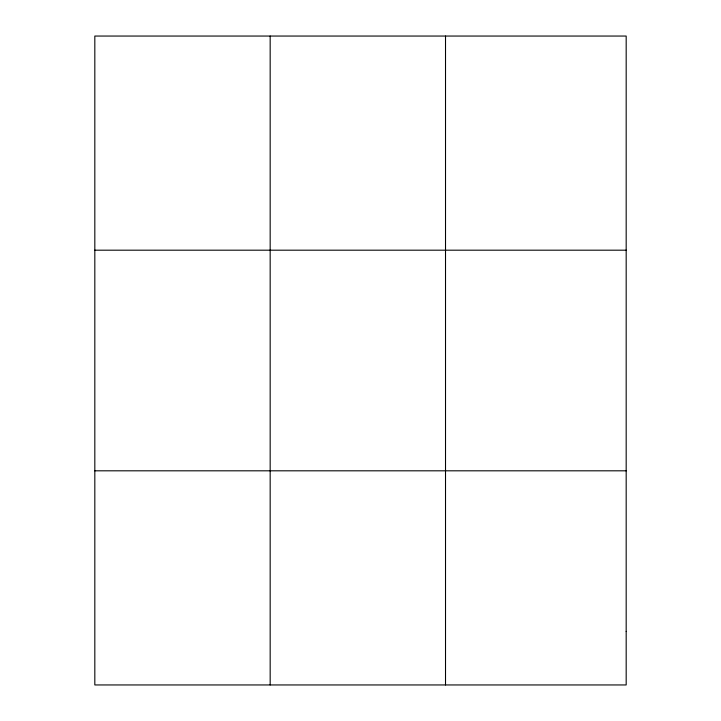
<?xml version="1.0" encoding="UTF-8"?>
<svg xmlns="http://www.w3.org/2000/svg" width="721" height="721" viewBox="0 0 721 721"><rect width="100%" height="100%" fill="white"/><g stroke="black" fill="none" stroke-linecap="round" stroke-linejoin="round"><path stroke-width="1.08" d="M270.168 36.05L270.168 684.95M445.515 36.05L445.515 684.95M94.821 250.187L626.179 250.187M94.821 470.813L626.179 470.813M626.179 631.416L626.179 684.95L94.821 684.95L94.821 36.05L626.179 36.05L626.179 631.416"/></g></svg>
